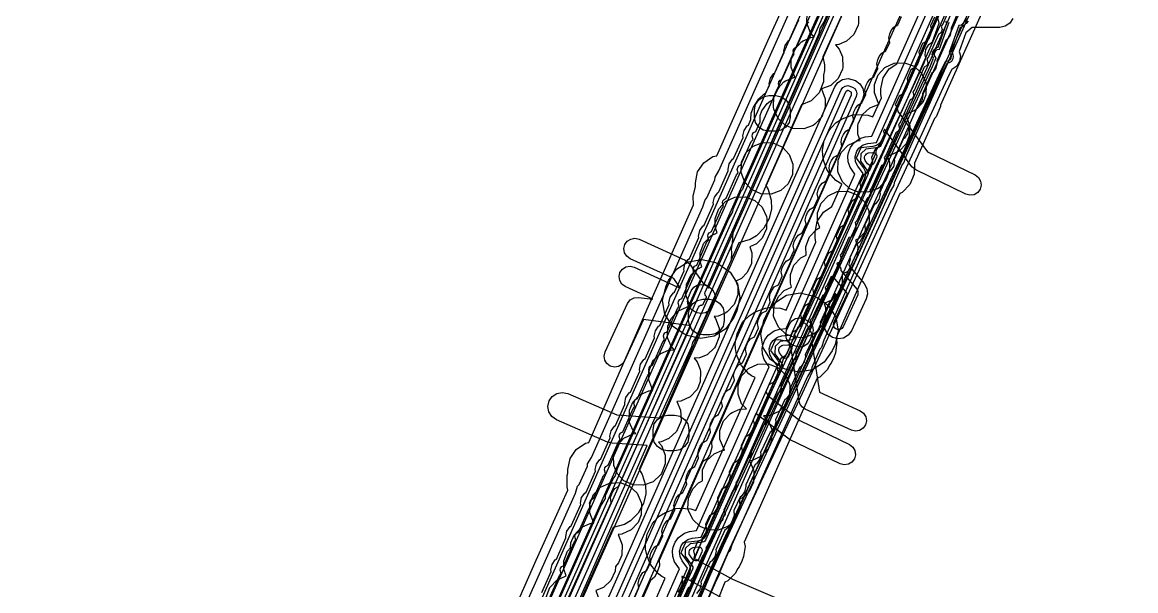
# Model space of a CAD drawing. Header units: metres. Extents: x 3158 to 3711, y 9867 to 11440.
# Drawn here: x 3380.9 to 3537.4, y 11037.3 to 11117.2 of the extents above; entities that cross this region are included whole.
import ezdxf

# ---------------------------------------------------------------- set-up
doc = ezdxf.new("R2010")
doc.units = ezdxf.units.M
doc.layers.add('AI_GREENING_EXCLUSIONS', color=1, linetype='Continuous')
doc.layers.add('AI_GREENING_LAWN', color=82, linetype='Continuous')

msp = doc.modelspace()

# ---------------------------------------------------------------- linework, layer by layer
at = {"layer": 'AI_GREENING_EXCLUSIONS'}
for points in [[(3503.51, 11137.44), (3438.19, 10990.62), (3426.71, 10964.51), (3405.97, 10918.16), (3385.34, 10871.29), (3385.12, 10870.98), (3384.93, 10870.85), (3384.06, 10869.1), (3383.24, 10867.87), (3382.63, 10867.11), (3382.33, 10866.87), (3381.95, 10866.76), (3381.56, 10866.8), (3381.22, 10866.99), (3380.98, 10867.29), (3380.87, 10867.67), (3380.91, 10868.06), (3382.1, 10869.73), (3382.94, 10871.29), (3463.24, 11052.02), (3463.24, 11052.02), (3512.84, 11163.37)], [(3382.78, 10873.39), (3462.33, 11052.43), (3511.92, 11163.78)], [(3464.41, 11020.55), (3473.23, 11040.37), (3472.55, 11041.38), (3472.3, 11042.12), (3472.25, 11042.9), (3472.33, 11043.41), (3472.62, 11044.15), (3473.09, 11044.78), (3473.92, 11045.39), (3474.66, 11045.64), (3475.61, 11045.76), (3485.85, 11068.77), (3485.16, 11069.81), (3484.91, 11070.55), (3484.86, 11071.32), (3484.94, 11071.83), (3485.23, 11072.57), (3485.7, 11073.2), (3486.53, 11073.8), (3487.28, 11074.05), (3488.25, 11074.17), (3497.88, 11095.82), (3497.21, 11096.82), (3496.96, 11097.56), (3496.91, 11098.34), (3496.99, 11098.85), (3497.28, 11099.59), (3497.75, 11100.22), (3498.58, 11100.83), (3499.33, 11101.07), (3500.27, 11101.19), (3524.85, 11156.44)], [(3454.71, 11029.82), (3463.63, 11049.65), (3463.55, 11050.42), (3463.81, 11051.17), (3464.15, 11051.65), (3464.67, 11051.96), (3474.82, 11074.53), (3468.2, 11075.4), (3465.5, 11069.59), (3465.16, 11069.12), (3464.66, 11068.81), (3464.08, 11068.72), (3463.51, 11068.86), (3463.04, 11069.21), (3462.74, 11069.71), (3462.65, 11070.28), (3462.78, 11070.85), (3465.94, 11077.66), (3466.32, 11078.16), (3466.87, 11078.47), (3467.5, 11078.52), (3469.51, 11078.25), (3465.61, 11080.03), (3465.14, 11080.38), (3464.83, 11080.87), (3464.74, 11081.45), (3464.87, 11082.02), (3465.21, 11082.5), (3465.71, 11082.8), (3466.29, 11082.9), (3466.86, 11082.76), (3472.93, 11079.99), (3473.35, 11079.85), (3472.42, 11081.17), (3466.3, 11083.95), (3465.83, 11084.3), (3465.52, 11084.79), (3465.42, 11085.37), (3465.56, 11085.94), (3465.9, 11086.42), (3466.4, 11086.72), (3466.98, 11086.82), (3467.55, 11086.68), (3474.03, 11083.73), (3474.64, 11083.23), (3476.54, 11080.55), (3477.09, 11080.18), (3477.31, 11079.81), (3511.17, 11155.93)], [(3465.09, 11019.62), (3474.38, 11040.49), (3473.62, 11041.52), (3473.33, 11042.11), (3473.25, 11042.87), (3473.47, 11043.63), (3473.77, 11044.05), (3474.4, 11044.51), (3475.03, 11044.69), (3476.29, 11044.82), (3486.99, 11068.9), (3486.23, 11069.94), (3485.94, 11070.53), (3485.86, 11071.29), (3486.09, 11072.04), (3486.39, 11072.47), (3487.01, 11072.93), (3487.64, 11073.1), (3488.93, 11073.24), (3499.03, 11095.94), (3498.28, 11096.96), (3497.99, 11097.54), (3497.91, 11098.31), (3498.14, 11099.06), (3498.44, 11099.49), (3499.06, 11099.95), (3499.69, 11100.12), (3500.94, 11100.26), (3525.77, 11156.03)], [(3518.17, 11149.06), (3501.83, 11112.75), (3477.75, 11058.19), (3477.8, 11057.42), (3477.52, 11056.43), (3477.07, 11055.79), (3476.54, 11055.45), (3470.4, 11041.54), (3470.44, 11040.84), (3470.11, 11039.91), (3469.74, 11039.22), (3469.18, 11038.77), (3454.27, 11005.01)], [(3458.65, 11034.9), (3468.68, 11057.7), (3463.79, 11058.04), (3463.13, 11058.2), (3455.94, 11061.34), (3455.29, 11061.78), (3454.87, 11062.44), (3454.73, 11063.21), (3454.9, 11063.97), (3455.35, 11064.61), (3456, 11065.03), (3456.77, 11065.17), (3457.53, 11065), (3464.41, 11062.01), (3470.42, 11061.62), (3474.99, 11071.62), (3475.12, 11072.19), (3475.58, 11072.91), (3480.54, 11083.79), (3480.6, 11084.79), (3480.53, 11085.29), (3480.68, 11086.08), (3480.77, 11087.71), (3480.93, 11088.4), (3492.85, 11115.59), (3493, 11116.3), (3493.52, 11117.12), (3505.28, 11143.95)], [(3521.68, 11141.42), (3508.02, 11110.76), (3499.29, 11091.37), (3466.27, 11016.7), (3450.34, 10981.1), (3445.11, 10968.4), (3444.89, 10968.08), (3444.56, 10967.86), (3444.27, 10967.29), (3435.5, 10947.95)], [(3522.59, 11141.01), (3508.94, 11110.35), (3500.21, 11090.96), (3467.19, 11016.3), (3451.26, 10980.71), (3446.04, 10968.02), (3445.74, 10967.53), (3445.36, 10967.21), (3445.18, 10966.88), (3436.42, 10947.55)], [(3504.42, 11137.03), (3439.11, 10990.22), (3427.62, 10964.11), (3406.88, 10917.76)], [(3516.53, 11134.03), (3501.64, 11100.58), (3501.34, 11100.15), (3500.92, 11099.84), (3500.42, 11099.7), (3498.71, 11099.52), (3498.08, 11098.09), (3499.09, 11096.7), (3499.32, 11096.23), (3499.37, 11095.72), (3499.25, 11095.21), (3490.29, 11075.07), (3490.83, 11074.89), (3491.28, 11074.51), (3491.85, 11073.35), (3491.98, 11072.78), (3491.84, 11072.13), (3492.9, 11065.21), (3498.65, 11062.59), (3499.12, 11062.25), (3499.43, 11061.76), (3499.53, 11061.18), (3499.39, 11060.61), (3499.05, 11060.13), (3498.55, 11059.82), (3497.98, 11059.73), (3497.41, 11059.86), (3490.92, 11062.82), (3490.51, 11063.1), (3490.21, 11063.49), (3490.06, 11063.96), (3488.87, 11071.67), (3488.54, 11072.32), (3487.16, 11072.55), (3486.7, 11072.5), (3486.05, 11071.04), (3487.06, 11069.66), (3487.29, 11069.19), (3487.34, 11068.67), (3487.22, 11068.16), (3476.98, 11045.15), (3476.69, 11044.71), (3476.27, 11044.41), (3475.77, 11044.26), (3474.06, 11044.08), (3473.42, 11042.64), (3474.44, 11041.25), (3474.67, 11040.78), (3474.72, 11040.27), (3474.6, 11039.76), (3467.2, 11023.13)], [(3465.91, 11019.94), (3474.69, 11040.3), (3474.99, 11041.29), (3475.24, 11041.56), (3476.39, 11044.25), (3476.43, 11044.61), (3477.02, 11045.58), (3487.61, 11069.09), (3487.92, 11070.06), (3488.17, 11070.32), (3488.74, 11071.59), (3489.31, 11072.88), (3489.34, 11073.22), (3489.86, 11074.1), (3499.18, 11095.01), (3499.49, 11095.99), (3499.73, 11096.26), (3500.87, 11098.81), (3500.9, 11099.17), (3501.44, 11100.07), (3515.37, 11131.16)], [(3465.91, 11019.94), (3474.69, 11040.3), (3474.99, 11041.29), (3475.24, 11041.56), (3476.39, 11044.25), (3476.43, 11044.61), (3477.02, 11045.58), (3487.61, 11069.09), (3487.92, 11070.06), (3488.17, 11070.32), (3488.74, 11071.59), (3489.31, 11072.88), (3489.34, 11073.22), (3489.86, 11074.1), (3499.18, 11095.01), (3499.49, 11095.99), (3499.73, 11096.26), (3500.87, 11098.81), (3500.9, 11099.17), (3501.44, 11100.07), (3515.37, 11131.16)], [(3519.21, 11129.96), (3505.08, 11098.41), (3504.77, 11097.45), (3504.53, 11097.18), (3503.39, 11094.63), (3503.35, 11094.27), (3502.83, 11093.38), (3493.52, 11072.5), (3493.21, 11071.5), (3492.96, 11071.24), (3491.82, 11068.68), (3491.78, 11068.32), (3491.25, 11067.43), (3480.58, 11043.75), (3480.29, 11042.87), (3480.1, 11042.67), (3479.48, 11041.29), (3478.91, 11039.98), (3478.88, 11039.62), (3478.37, 11038.73), (3469.59, 11018.36)], [(3519.21, 11129.96), (3505.08, 11098.41), (3504.77, 11097.45), (3504.53, 11097.18), (3503.39, 11094.63), (3503.35, 11094.27), (3502.83, 11093.38), (3493.52, 11072.5), (3493.21, 11071.5), (3492.96, 11071.24), (3491.82, 11068.68), (3491.78, 11068.32), (3491.25, 11067.43), (3480.58, 11043.75), (3480.29, 11042.87), (3480.1, 11042.67), (3479.48, 11041.29), (3478.91, 11039.98), (3478.88, 11039.62), (3478.37, 11038.73), (3469.59, 11018.36)], [(3464.3, 11023.34), (3471.23, 11039.09), (3470.75, 11039.33), (3470.35, 11039.63), (3469.33, 11040.76), (3469.08, 11041.19), (3468.65, 11042.35), (3468.48, 11043.17), (3468.45, 11043.89), (3468.7, 11045.25), (3469.38, 11046.66), (3469.68, 11047.05), (3470.4, 11047.77), (3471.25, 11048.32), (3472.72, 11048.85), (3473.23, 11048.92), (3474.81, 11048.83), (3475.55, 11048.58), (3483.88, 11067.25), (3483.36, 11067.5), (3482.97, 11067.79), (3481.95, 11068.93), (3481.7, 11069.36), (3481.26, 11070.51), (3481.1, 11071.34), (3481.07, 11072.06), (3481.32, 11073.42), (3482, 11074.83), (3482.3, 11075.22), (3483.02, 11075.94), (3483.86, 11076.49), (3485.34, 11077.02), (3485.85, 11077.09), (3487.43, 11077), (3488.21, 11076.73), (3492.42, 11086.26), (3492.3, 11086.87), (3492.3, 11087.67), (3492.61, 11089.2), (3493.47, 11090.5), (3494.65, 11091.29), (3496.04, 11094.43), (3495.23, 11094.93), (3494.21, 11096.07), (3493.96, 11096.49), (3493.52, 11097.65), (3493.36, 11098.47), (3493.33, 11099.19), (3493.58, 11100.55), (3494.26, 11101.96), (3494.56, 11102.35), (3495.28, 11103.07), (3496.12, 11103.62), (3497.6, 11104.15), (3498.11, 11104.22), (3499.69, 11104.13), (3500.43, 11103.88), (3501.63, 11106.56), (3501.53, 11107.01), (3501.53, 11107.82), (3501.84, 11109.35), (3502.71, 11110.65), (3503.76, 11111.35), (3511.69, 11129.13)], [(3445.33, 11023.95), (3453.09, 11041.61), (3457.54, 11051.46), (3457.43, 11051.91), (3457.43, 11053.5), (3457.56, 11053.83), (3457.56, 11054.35), (3457.86, 11055.88), (3458.73, 11057.17), (3460.03, 11058.04), (3460.51, 11058.14), (3468.87, 11077.29), (3475.22, 11091.53), (3475.17, 11092.75), (3475.47, 11094.09), (3475.47, 11094.61), (3475.78, 11096.14), (3476.65, 11097.43), (3477.94, 11098.3), (3478.47, 11098.41), (3485.63, 11114.55), (3490.82, 11126)], [(3445.6, 11021.85), (3458.6, 11051), (3458.91, 11051.98), (3459.16, 11052.24), (3460.29, 11054.79), (3460.33, 11055.15), (3460.85, 11056.04), (3476.52, 11091.25), (3476.83, 11092.24), (3477.08, 11092.5), (3478.21, 11095.05), (3478.25, 11095.41), (3478.77, 11096.3), (3491.81, 11125.56)], [(3445.6, 11021.85), (3458.6, 11051), (3458.91, 11051.98), (3459.16, 11052.24), (3460.29, 11054.79), (3460.33, 11055.15), (3460.85, 11056.04), (3476.52, 11091.25), (3476.83, 11092.24), (3477.08, 11092.5), (3478.21, 11095.05), (3478.25, 11095.41), (3478.77, 11096.3), (3491.81, 11125.56)], [(3519.04, 11125.97), (3509.93, 11105.53), (3509.91, 11105.34), (3509.31, 11103.9), (3509.09, 11103.67), (3506.25, 11097.37), (3506.23, 11095.85), (3505.63, 11094.4), (3504.51, 11093.26), (3504.2, 11093.12), (3495.24, 11072.84), (3495.37, 11072.16), (3495.15, 11070.72), (3494.94, 11070.07), (3494.55, 11069.28), (3494.3, 11069.01), (3494.03, 11068.4), (3492.95, 11067.32), (3492.59, 11067.15), (3482.33, 11044.13), (3482.45, 11043.54), (3482.22, 11042.1), (3482.01, 11041.45), (3481.62, 11040.66), (3481.37, 11040.39), (3481.1, 11039.78), (3480.02, 11038.7), (3479.62, 11038.52), (3478.52, 11035.8)], [(3495.46, 11123.93), (3482.42, 11094.67), (3482.11, 11093.69), (3481.87, 11093.43), (3480.73, 11090.88), (3480.7, 11090.52), (3480.18, 11089.63), (3464.5, 11054.42), (3464.2, 11053.43), (3463.95, 11053.17), (3462.81, 11050.62), (3462.78, 11050.26), (3462.25, 11049.37), (3449.24, 11020.19)], [(3495.46, 11123.93), (3482.42, 11094.67), (3482.11, 11093.69), (3481.87, 11093.43), (3480.73, 11090.88), (3480.7, 11090.52), (3480.18, 11089.63), (3464.5, 11054.42), (3464.2, 11053.43), (3463.95, 11053.17), (3462.81, 11050.62), (3462.78, 11050.26), (3462.25, 11049.37), (3449.24, 11020.19)], [(3497.81, 11122.04), (3493.39, 11112.29), (3493.61, 11111.19), (3493.61, 11110.38), (3493.47, 11109.72), (3493.47, 11108.8), (3492.85, 11107.27), (3491.73, 11106.13), (3490.39, 11105.55), (3485.37, 11094.22), (3485.68, 11093.68), (3486.13, 11092.18), (3486.17, 11090.95), (3485.86, 11089.61), (3485.11, 11088.23), (3484.04, 11087.17), (3483.17, 11086.66), (3481.6, 11086.2), (3476.2, 11074.07), (3467.58, 11054.33), (3468, 11053.65), (3468.45, 11052.15), (3468.49, 11050.92), (3468.18, 11049.58), (3467.43, 11048.21), (3466.36, 11047.14), (3465.49, 11046.63), (3463.93, 11046.18), (3460.4, 11038.37), (3452.72, 11020.87)], [(3511.62, 11120.08), (3510.24, 11116.9), (3510, 11116.62), (3510.14, 11116.13), (3510.08, 11115.86), (3509.93, 11115.64), (3509.62, 11115.47), (3508.25, 11112.29), (3508.01, 11112.01), (3508.14, 11111.52), (3508.09, 11111.25), (3507.93, 11111.03), (3507.63, 11110.87), (3506.25, 11107.68), (3506.01, 11107.4), (3506.15, 11106.91), (3506.09, 11106.64), (3505.94, 11106.42), (3505.64, 11106.26), (3504.26, 11103.07), (3504.02, 11102.8), (3504.16, 11102.3), (3504.1, 11102.04), (3503.94, 11101.81), (3503.64, 11101.65), (3502.26, 11098.47), (3502.02, 11098.19), (3502.16, 11097.7), (3502.1, 11097.43), (3501.95, 11097.21), (3501.65, 11097.04), (3500.24, 11093.85), (3500, 11093.58), (3500.13, 11093.09), (3500.06, 11092.82), (3499.9, 11092.6), (3499.6, 11092.44), (3498.15, 11089.29), (3497.91, 11089.02), (3498.03, 11088.52), (3498.02, 11088.1), (3497.93, 11087.84), (3497.75, 11087.65), (3497.72, 11087.39), (3497.59, 11087.15), (3497.37, 11086.99), (3497.06, 11086.92), (3496.06, 11084.73), (3495.81, 11084.45), (3495.94, 11083.96), (3495.87, 11083.69), (3495.71, 11083.47), (3495.41, 11083.32), (3495.35, 11083.19), (3495.83, 11082.8), (3495.93, 11082.55), (3495.93, 11082.3), (3498.2, 11079.61), (3498.32, 11079.38), (3498.29, 11078.86), (3496.22, 11074.39), (3496.06, 11074.17), (3495.82, 11074.03), (3495.55, 11073.99), (3495.29, 11074.05), (3495.07, 11074.21), (3494.93, 11074.45), (3494.88, 11074.72), (3494.95, 11074.98), (3496.84, 11079.05), (3494.85, 11081.4), (3494.56, 11081.47), (3493.96, 11080.16), (3493.72, 11079.89), (3493.84, 11079.4), (3493.78, 11079.13), (3493.62, 11078.91), (3493.32, 11078.75), (3491.87, 11075.6), (3491.62, 11075.33), (3491.75, 11074.83), (3491.69, 11074.57), (3491.53, 11074.35), (3491.22, 11074.19), (3489.78, 11071.04), (3489.53, 11070.76), (3489.66, 11070.27), (3489.59, 11070), (3489.43, 11069.78), (3489.13, 11069.63), (3487.68, 11066.47), (3487.44, 11066.2), (3487.56, 11065.71), (3487.5, 11065.44), (3487.34, 11065.22), (3487.04, 11065.07), (3485.59, 11061.91), (3485.34, 11061.64), (3485.47, 11061.14), (3485.41, 11060.88), (3485.25, 11060.66), (3484.94, 11060.5), (3483.49, 11057.35), (3483.25, 11057.07), (3483.38, 11056.58), (3483.31, 11056.31), (3483.15, 11056.09), (3482.85, 11055.94), (3481.4, 11052.79), (3481.15, 11052.51), (3481.28, 11052.02), (3481.21, 11051.75), (3481.05, 11051.53), (3480.75, 11051.38), (3479.48, 11048.63), (3479.63, 11048.35), (3479.64, 11048.08), (3479.55, 11047.82), (3479.38, 11047.63), (3479.34, 11047.37), (3479.21, 11047.14), (3478.65, 11046.82), (3477.19, 11043.67), (3476.95, 11043.39), (3477.07, 11042.9), (3477.01, 11042.63), (3476.85, 11042.41), (3476.54, 11042.26), (3475.09, 11039.11), (3474.84, 11038.83), (3474.97, 11038.34), (3474.91, 11038.07), (3474.74, 11037.85), (3474.44, 11037.7), (3472.99, 11034.55)], [(3512.65, 11119.2), (3511.4, 11116.33), (3511.44, 11116.11), (3511.27, 11115.34), (3510.83, 11114.7), (3510.66, 11114.59), (3509.4, 11111.72), (3509.44, 11111.5), (3509.28, 11110.74), (3508.84, 11110.09), (3508.67, 11109.98), (3507.41, 11107.11), (3507.45, 11106.89), (3507.29, 11106.13), (3506.84, 11105.49), (3506.67, 11105.38), (3505.41, 11102.51), (3505.46, 11102.28), (3505.29, 11101.52), (3504.85, 11100.88), (3504.68, 11100.77), (3503.42, 11097.9), (3503.46, 11097.68), (3503.3, 11096.91), (3502.85, 11096.27), (3502.68, 11096.16), (3501.39, 11093.26), (3501.42, 11093.04), (3501.24, 11092.28), (3500.79, 11091.65), (3500.61, 11091.54), (3499.3, 11088.7), (3499.31, 11087.91), (3499.05, 11087.18), (3498.58, 11086.31), (3498.01, 11085.86), (3497.2, 11084.13), (3497.24, 11083.91), (3497.06, 11083.15), (3497.19, 11082.81), (3499.19, 11080.45), (3499.56, 11079.79), (3499.66, 11079.04), (3499.47, 11078.31), (3497.4, 11073.84), (3496.94, 11073.21), (3496.27, 11072.81), (3495.5, 11072.69), (3494.74, 11072.87), (3494.11, 11073.33), (3493.7, 11074), (3493.59, 11074.77), (3493.77, 11075.53), (3495.31, 11078.84), (3495.09, 11079.11), (3494.96, 11078.59), (3494.51, 11077.96), (3494.33, 11077.85), (3493.01, 11075.01), (3493.05, 11074.78), (3492.87, 11074.03), (3492.41, 11073.39), (3492.24, 11073.29), (3490.92, 11070.44), (3490.96, 11070.22), (3490.78, 11069.46), (3490.32, 11068.83), (3490.14, 11068.72), (3488.83, 11065.88), (3488.86, 11065.66), (3488.68, 11064.9), (3488.22, 11064.27), (3488.05, 11064.16), (3486.73, 11061.32), (3486.77, 11061.09), (3486.59, 11060.34), (3486.13, 11059.7), (3485.96, 11059.6), (3484.64, 11056.75), (3484.67, 11056.53), (3484.49, 11055.77), (3484.04, 11055.14), (3483.86, 11055.03), (3482.54, 11052.19), (3482.57, 11051.97), (3482.39, 11051.21), (3481.93, 11050.58), (3481.76, 11050.47), (3480.89, 11048.59), (3480.93, 11047.89), (3480.58, 11046.97), (3480.2, 11046.29), (3479.63, 11045.84), (3478.34, 11043.07), (3478.37, 11042.85), (3478.19, 11042.09), (3477.73, 11041.46), (3477.56, 11041.35), (3476.23, 11038.51), (3476.27, 11038.29), (3476.09, 11037.53), (3475.63, 11036.9)], [(3453.88, 11037.07), (3455.2, 11040.03), (3455.16, 11040.25), (3455.33, 11041.02), (3455.78, 11041.65), (3455.95, 11041.76), (3457.27, 11044.72), (3457.24, 11044.94), (3457.41, 11045.7), (3457.85, 11046.34), (3458.03, 11046.45), (3459.35, 11049.41), (3459.31, 11049.63), (3459.48, 11050.39), (3459.93, 11051.03), (3460.1, 11051.14), (3461.42, 11054.1), (3461.39, 11054.32), (3461.56, 11055.08), (3462.01, 11055.72), (3462.18, 11055.83), (3463.5, 11058.79), (3463.46, 11059.01), (3463.63, 11059.77), (3464.08, 11060.41), (3464.25, 11060.52), (3465.57, 11063.48), (3465.54, 11063.7), (3465.71, 11064.46), (3466.16, 11065.1), (3466.33, 11065.21), (3467.65, 11068.17), (3467.61, 11068.39), (3467.78, 11069.15), (3468.23, 11069.79), (3468.4, 11069.9), (3469.73, 11072.85), (3469.69, 11073.08), (3469.86, 11073.84), (3470.31, 11074.48), (3470.48, 11074.58), (3471.8, 11077.54), (3471.76, 11077.77), (3471.93, 11078.53), (3472.38, 11079.17), (3472.55, 11079.27), (3473.88, 11082.23), (3473.84, 11082.45), (3474.01, 11083.22), (3474.46, 11083.85), (3474.63, 11083.96), (3475.95, 11086.92), (3475.91, 11087.14), (3476.08, 11087.9), (3476.53, 11088.54), (3476.7, 11088.65), (3478.03, 11091.61), (3477.99, 11091.83), (3478.16, 11092.59), (3478.61, 11093.23), (3478.78, 11093.34), (3480.1, 11096.3), (3480.06, 11096.52), (3480.23, 11097.28), (3480.68, 11097.92), (3480.85, 11098.03), (3482.18, 11100.99), (3482.14, 11101.21), (3482.31, 11101.97), (3482.76, 11102.61), (3482.93, 11102.72), (3483.28, 11103.51), (3483.33, 11104.41), (3483.64, 11105.25), (3484.38, 11106.39), (3485.03, 11107.02), (3485.38, 11107.24), (3485.89, 11108.34), (3485.85, 11108.57), (3486.03, 11109.33), (3486.48, 11109.96), (3486.65, 11110.07), (3487.95, 11112.93), (3487.92, 11113.15), (3488.09, 11113.91), (3488.54, 11114.55), (3488.72, 11114.66), (3490.02, 11117.52)], [(3454.9, 11036.18), (3456.35, 11039.45), (3456.59, 11039.73), (3456.46, 11040.22), (3456.52, 11040.49), (3456.68, 11040.71), (3456.98, 11040.87), (3458.43, 11044.14), (3458.67, 11044.42), (3458.53, 11044.91), (3458.59, 11045.18), (3458.75, 11045.4), (3459.05, 11045.56), (3460.5, 11048.83), (3460.74, 11049.11), (3460.61, 11049.6), (3460.67, 11049.87), (3460.83, 11050.09), (3461.13, 11050.25), (3462.58, 11053.52), (3462.82, 11053.8), (3462.69, 11054.29), (3462.74, 11054.56), (3462.9, 11054.78), (3463.2, 11054.94), (3464.65, 11058.21), (3464.89, 11058.49), (3464.76, 11058.98), (3464.82, 11059.24), (3464.98, 11059.47), (3465.28, 11059.63), (3466.73, 11062.9), (3466.97, 11063.18), (3466.84, 11063.67), (3466.9, 11063.93), (3467.05, 11064.16), (3467.35, 11064.32), (3468.8, 11067.59), (3469.04, 11067.86), (3468.91, 11068.36), (3468.97, 11068.62), (3469.13, 11068.85), (3469.43, 11069), (3470.88, 11072.28), (3471.12, 11072.55), (3470.99, 11073.05), (3471.05, 11073.31), (3471.2, 11073.54), (3471.5, 11073.69), (3472.95, 11076.97), (3473.19, 11077.24), (3473.06, 11077.73), (3473.12, 11078), (3473.28, 11078.22), (3473.58, 11078.38), (3475.03, 11081.65), (3475.27, 11081.93), (3475.14, 11082.42), (3475.2, 11082.69), (3475.35, 11082.91), (3475.66, 11083.07), (3477.1, 11086.34), (3477.34, 11086.62), (3477.21, 11087.11), (3477.27, 11087.38), (3477.43, 11087.6), (3477.73, 11087.76), (3479.18, 11091.03), (3479.42, 11091.31), (3479.29, 11091.8), (3479.35, 11092.07), (3479.5, 11092.29), (3479.81, 11092.45), (3481.25, 11095.72), (3481.5, 11096), (3481.36, 11096.49), (3481.42, 11096.76), (3481.58, 11096.98), (3481.88, 11097.14), (3483.33, 11100.41), (3483.57, 11100.69), (3483.44, 11101.18), (3483.5, 11101.45), (3483.65, 11101.67), (3483.96, 11101.83), (3484.56, 11103.19), (3484.58, 11104.05), (3484.83, 11104.73), (3485.57, 11105.77), (3485.96, 11106.09), (3486.37, 11106.28), (3487.04, 11107.76), (3487.28, 11108.03), (3487.15, 11108.53), (3487.21, 11108.79), (3487.37, 11109.02), (3487.67, 11109.17), (3489.1, 11112.35), (3489.35, 11112.62), (3489.22, 11113.11), (3489.28, 11113.38), (3489.43, 11113.6), (3489.74, 11113.76), (3491.17, 11116.93), (3491.41, 11117.21)], [(3464.84, 11017.47), (3475.83, 11043), (3507.61, 11111.49), (3507.88, 11112.17), (3507.77, 11112.58), (3507.88, 11113.36), (3508.28, 11114.03), (3508.79, 11114.4), (3509.72, 11117.03), (3509.57, 11117.64)], [(3465.75, 11017.04), (3476.73, 11042.57), (3508.52, 11111.07), (3508.96, 11112.13), (3508.77, 11112.63), (3508.83, 11113.02), (3509.03, 11113.36), (3509.34, 11113.59), (3509.58, 11113.65), (3510.81, 11117.11), (3510.66, 11117.31)], [(3466.02, 11016.91), (3477, 11042.45), (3508.79, 11110.94), (3509.3, 11112.16), (3509.14, 11112.39), (3509.07, 11112.65), (3509.11, 11112.92), (3509.25, 11113.15), (3509.47, 11113.32), (3509.8, 11113.37), (3511.16, 11117.18)], [(3466.99, 11036.52), (3467.54, 11037.71), (3467.41, 11038.35), (3467.55, 11038.92), (3467.76, 11039.37), (3468.1, 11039.85), (3468.67, 11040.17), (3469.22, 11041.36), (3469.09, 11042), (3469.22, 11042.57), (3469.43, 11043.02), (3469.78, 11043.5), (3470.35, 11043.81), (3470.9, 11045.01), (3470.77, 11045.65), (3470.9, 11046.22), (3471.11, 11046.67), (3471.46, 11047.14), (3472.03, 11047.46), (3472.57, 11048.66), (3472.44, 11049.3), (3472.58, 11049.87), (3472.79, 11050.32), (3473.13, 11050.79), (3473.7, 11051.11), (3474.25, 11052.3), (3474.12, 11052.95), (3474.26, 11053.51), (3474.47, 11053.97), (3474.81, 11054.44), (3475.38, 11054.76), (3475.93, 11055.95), (3475.8, 11056.59), (3475.94, 11057.16), (3476.15, 11057.62), (3476.49, 11058.09), (3477.06, 11058.41), (3477.61, 11059.6), (3477.48, 11060.24), (3477.61, 11060.81), (3477.82, 11061.27), (3478.17, 11061.74), (3478.74, 11062.06), (3479.29, 11063.25), (3479.16, 11063.89), (3479.29, 11064.46), (3479.5, 11064.91), (3479.84, 11065.39), (3480.42, 11065.71), (3480.96, 11066.9), (3480.83, 11067.54), (3480.97, 11068.11), (3481.18, 11068.56), (3481.52, 11069.04), (3482.09, 11069.35), (3482.64, 11070.55), (3482.51, 11071.19), (3482.65, 11071.76), (3482.86, 11072.21), (3483.2, 11072.69), (3483.77, 11073), (3484.32, 11074.2), (3484.19, 11074.84), (3484.33, 11075.41), (3484.53, 11075.86), (3484.88, 11076.33), (3485.45, 11076.65), (3486, 11077.85), (3485.87, 11078.49), (3486, 11079.05), (3486.21, 11079.51), (3486.56, 11079.98), (3487.13, 11080.3), (3487.68, 11081.49), (3487.55, 11082.13), (3487.68, 11082.7), (3487.89, 11083.16), (3488.23, 11083.63), (3488.81, 11083.95), (3489.35, 11085.14), (3489.22, 11085.78), (3489.36, 11086.35), (3489.57, 11086.81), (3489.91, 11087.28), (3490.48, 11087.6), (3491.03, 11088.79), (3490.9, 11089.43), (3491.04, 11090), (3491.25, 11090.46), (3491.59, 11090.93), (3492.16, 11091.25), (3492.71, 11092.44), (3492.58, 11093.08), (3492.72, 11093.65), (3492.92, 11094.1), (3493.27, 11094.58), (3493.84, 11094.9), (3494.39, 11096.09), (3494.26, 11096.73), (3494.39, 11097.3), (3494.6, 11097.75), (3494.95, 11098.23), (3495.52, 11098.54), (3496.07, 11099.74), (3495.94, 11100.38), (3496.07, 11100.95), (3496.28, 11101.4), (3496.62, 11101.88), (3497.19, 11102.19), (3497.74, 11103.39), (3497.61, 11104.03), (3497.75, 11104.6), (3497.96, 11105.05), (3498.3, 11105.52), (3498.87, 11105.84), (3499.42, 11107.03), (3499.29, 11107.68), (3499.43, 11108.24), (3499.64, 11108.7), (3499.98, 11109.17), (3500.55, 11109.49), (3501.1, 11110.68), (3500.97, 11111.32), (3501.11, 11111.89), (3501.31, 11112.35), (3501.66, 11112.82), (3502.23, 11113.14), (3502.78, 11114.33), (3502.65, 11114.97), (3502.78, 11115.54), (3502.99, 11116), (3503.34, 11116.47), (3503.91, 11116.79), (3504.46, 11117.98)], [(3513.75, 11117.75), (3513.03, 11116.93), (3512.81, 11116.77), (3512.48, 11116.71), (3511.12, 11112.91), (3511.34, 11112.65), (3511.41, 11112.39), (3511.37, 11112.12), (3511.23, 11111.88), (3511.01, 11111.72), (3510.62, 11111.67), (3509.97, 11110.39), (3489.28, 11065.59), (3479.09, 11043.73), (3477.32, 11039.77), (3467.3, 11016.34)], [(3513.8, 11117.3), (3513.55, 11117.01), (3513.36, 11116.92), (3513.25, 11116.73), (3512.94, 11116.5), (3512.7, 11116.44), (3511.47, 11112.98), (3511.61, 11112.78), (3511.71, 11112.4), (3511.65, 11112.02), (3511.45, 11111.68), (3511.14, 11111.45), (3510.81, 11111.36), (3510.24, 11110.27), (3489.55, 11065.46), (3479.36, 11043.61), (3477.6, 11039.65), (3467.57, 11016.22)], [(3520.1, 11117.69), (3519.66, 11117.04), (3519.02, 11116.61), (3518.25, 11116.45), (3514.36, 11116.45), (3513.49, 11115.69), (3512.56, 11113.06), (3512.71, 11112.45), (3512.6, 11111.68), (3512.2, 11111.01), (3511.52, 11110.53), (3511.15, 11109.85), (3490.46, 11065.04), (3480.27, 11043.18), (3478.52, 11039.25), (3468.49, 11015.82)], [(3509.06, 11117.88), (3508.51, 11116.65), (3508.65, 11116.01), (3508.52, 11115.44), (3508.32, 11114.99), (3507.98, 11114.51), (3507.41, 11114.18), (3506.87, 11112.96), (3507, 11112.32), (3506.87, 11111.75), (3506.67, 11111.29), (3506.33, 11110.82), (3505.76, 11110.49), (3505.22, 11109.27), (3505.35, 11108.63), (3505.22, 11108.06), (3505.02, 11107.6), (3504.68, 11107.12), (3504.12, 11106.8), (3503.57, 11105.57), (3503.76, 11105.27), (3503.94, 11104.63), (3508.1, 11098.96), (3514.8, 11095.72), (3515.27, 11095.37), (3515.56, 11094.86), (3515.65, 11094.28), (3515.5, 11093.71), (3515.15, 11093.25), (3514.64, 11092.95), (3514.06, 11092.87), (3513.5, 11093.02), (3506.46, 11096.42), (3505.9, 11096.88), (3502.03, 11102.15), (3501.91, 11101.88), (3502.04, 11101.24), (3501.91, 11100.67), (3501.7, 11100.21), (3501.36, 11099.74), (3500.79, 11099.42), (3500.24, 11098.19), (3500.38, 11097.56), (3500.24, 11096.99), (3500.04, 11096.53), (3499.7, 11096.05), (3499.13, 11095.73), (3498.58, 11094.51), (3498.71, 11093.87), (3498.58, 11093.3), (3498.37, 11092.84), (3498.03, 11092.37), (3497.46, 11092.05), (3496.91, 11090.82), (3497.05, 11090.18), (3496.91, 11089.61), (3496.71, 11089.16), (3496.37, 11088.68), (3495.8, 11088.36), (3495.25, 11087.14), (3495.38, 11086.5), (3495.25, 11085.93), (3495.04, 11085.47), (3494.7, 11085), (3494.14, 11084.67), (3493.58, 11083.45), (3493.72, 11082.81), (3493.59, 11082.24), (3493.38, 11081.79), (3493.04, 11081.31), (3492.47, 11080.99), (3491.92, 11079.77), (3492.05, 11079.13), (3491.92, 11078.56), (3491.72, 11078.1), (3491.38, 11077.63), (3490.81, 11077.3), (3490.25, 11076.08), (3490.39, 11075.44), (3490.26, 11074.87), (3490.05, 11074.42), (3489.71, 11073.94), (3489.14, 11073.62), (3488.59, 11072.4), (3488.72, 11071.76), (3488.59, 11071.19), (3488.39, 11070.73), (3488.05, 11070.25), (3487.48, 11069.93), (3486.93, 11068.71), (3487.06, 11068.07), (3486.93, 11067.5), (3486.72, 11067.05), (3486.38, 11066.57), (3485.81, 11066.25), (3485.36, 11065.25), (3485.68, 11064.71), (3490.16, 11061.21), (3497.13, 11057.85), (3497.6, 11057.5), (3497.9, 11057), (3497.98, 11056.42), (3497.84, 11055.85), (3497.48, 11055.38), (3496.98, 11055.08), (3496.4, 11055), (3495.83, 11055.15), (3488.71, 11058.58), (3483.99, 11062.23), (3483.59, 11061.34), (3483.72, 11060.7), (3483.59, 11060.13), (3483.38, 11059.67), (3483.04, 11059.2), (3482.47, 11058.88), (3481.91, 11057.66), (3482.04, 11057.02), (3481.91, 11056.45), (3481.7, 11055.99), (3481.36, 11055.52), (3480.79, 11055.2), (3480.24, 11053.98), (3480.37, 11053.34), (3480.24, 11052.77), (3480.03, 11052.31), (3479.69, 11051.84), (3479.12, 11051.52), (3478.56, 11050.3), (3478.69, 11049.66), (3478.56, 11049.09), (3478.35, 11048.63), (3478.01, 11048.16), (3477.44, 11047.84), (3476.89, 11046.62), (3477.02, 11045.98), (3476.88, 11045.41), (3476.68, 11044.95), (3476.34, 11044.48), (3475.77, 11044.16), (3475.21, 11042.94), (3475.34, 11042.3), (3475.25, 11041.89), (3480.67, 11038.92), (3487.91, 11035.85)], [(3498.41, 11118.22), (3498.41, 11117.03), (3498.35, 11116.76), (3497.75, 11115.46), (3496.72, 11114.5), (3495.63, 11114.04), (3495.15, 11113.99), (3495.69, 11113.38), (3496.14, 11112.29), (3496.2, 11110.84), (3496.14, 11110.56), (3495.54, 11109.26), (3494.51, 11108.3), (3493.2, 11107.8), (3493.73, 11106.41), (3493.73, 11105.23), (3493.22, 11103.87), (3492.26, 11102.84), (3492.04, 11102.69), (3490.69, 11102.18), (3489.23, 11102.24), (3488.15, 11102.69), (3487.11, 11103.65), (3486.51, 11104.95), (3486.46, 11105.23), (3486.51, 11106.68), (3486.96, 11107.77), (3487.92, 11108.8), (3488.15, 11108.95), (3489.45, 11109.45), (3489.45, 11109.45), (3488.92, 11110.84), (3488.92, 11112.02), (3489.43, 11113.38), (3490.39, 11114.41), (3490.61, 11114.56), (3491.69, 11115.01), (3492.18, 11115.07), (3491.64, 11115.68), (3491.13, 11117.03), (3491.19, 11118.49)], [(3454.51, 11036.4), (3455.02, 11037.75), (3455.98, 11038.79), (3457.3, 11039.39), (3456.97, 11040.32), (3456.97, 11041.51), (3457.48, 11042.86), (3457.91, 11043.36), (3457.96, 11044.04), (3458.42, 11045.12), (3459.38, 11046.15), (3459.6, 11046.3), (3460.68, 11046.75), (3461.22, 11046.81), (3460.65, 11048.26), (3460.65, 11049.45), (3461.16, 11050.81), (3462.12, 11051.84), (3463.42, 11052.44), (3464.88, 11052.5), (3466.23, 11051.99), (3467.27, 11051.03), (3467.87, 11049.72), (3467.92, 11049.45), (3467.87, 11047.99), (3467.41, 11046.91), (3466.46, 11045.88), (3465.15, 11045.28), (3464.61, 11045.22), (3465.18, 11043.77), (3465.13, 11042.31), (3464.67, 11041.22), (3464.25, 11040.73), (3464.19, 11040.05), (3463.59, 11038.74), (3462.56, 11037.78), (3461.46, 11037.33), (3461.79, 11036.4)], [(3479.43, 11036.18), (3473.67, 11039.33), (3473.56, 11039.32), (3473.67, 11038.62), (3473.53, 11038.05), (3473.33, 11037.59), (3472.99, 11037.12)]]:
    msp.add_lwpolyline(points, dxfattribs=at)
for points in [[(3498.63, 11100.55), (3498.32, 11101.45), (3498.32, 11102.64), (3498.37, 11102.91), (3498.97, 11104.21), (3500, 11105.17), (3501.31, 11105.67), (3501.16, 11105.9), (3500.65, 11107.25), (3500.65, 11108.44), (3501.16, 11109.79), (3502.12, 11110.83), (3503.42, 11111.43), (3504.88, 11111.48), (3506.24, 11110.98), (3507.27, 11110.02), (3507.87, 11108.71), (3507.92, 11108.44), (3507.87, 11106.98), (3507.42, 11105.9), (3506.46, 11104.87), (3506.24, 11104.72), (3504.93, 11104.22), (3505.08, 11103.99), (3505.59, 11102.64), (3505.54, 11101.18), (3505.08, 11100.09), (3504.12, 11099.06), (3502.82, 11098.46), (3502.43, 11098.41), (3502.75, 11097.51), (3502.75, 11096.32), (3502.24, 11094.97), (3501.28, 11093.93), (3501.06, 11093.79), (3499.71, 11093.28), (3498.25, 11093.33), (3497.17, 11093.79), (3496.13, 11094.74), (3495.53, 11096.05), (3495.48, 11096.32), (3495.53, 11097.78), (3495.98, 11098.86), (3496.94, 11099.89), (3498.25, 11100.5), (3498.63, 11100.55)], [(3496.93, 11109.28), (3497.97, 11108.99), (3498.6, 11108.54), (3499.02, 11107.88), (3499.16, 11107.11), (3498.98, 11106.35), (3445.72, 10986.19), (3445.27, 10985.55), (3444.61, 10985.14), (3443.84, 10985), (3442.81, 10985.3), (3442.17, 10985.75), (3441.75, 10986.4), (3441.62, 10987.17), (3441.79, 10987.93), (3495.05, 11108.09), (3495.5, 11108.73), (3496.16, 11109.15), (3496.93, 11109.28)], [(3497.56, 11108.07), (3497.88, 11107.85), (3498.09, 11107.52), (3498.16, 11107.14), (3498.07, 11106.75), (3444.81, 10986.6), (3444.58, 10986.28), (3444.25, 10986.07), (3443.87, 10986), (3443.21, 10986.21), (3442.89, 10986.43), (3442.68, 10986.76), (3442.62, 10987.15), (3442.7, 10987.53), (3495.97, 11107.69), (3496.19, 11108.01), (3496.52, 11108.21), (3496.91, 11108.28), (3497.56, 11108.07)], [(3488.2, 11106.27), (3488.63, 11105.63), (3488.78, 11104.86), (3488.78, 11103.86), (3488.63, 11103.09), (3488.2, 11102.45), (3487.55, 11102.01), (3486.78, 11101.86), (3485.78, 11101.86), (3485.02, 11102.01), (3484.37, 11102.45), (3483.93, 11103.09), (3483.78, 11103.86), (3483.78, 11104.86), (3483.93, 11105.63), (3484.37, 11106.27), (3485.02, 11106.71), (3485.78, 11106.86), (3486.78, 11106.86), (3487.55, 11106.71), (3488.2, 11106.27)], [(3486.41, 11100.23), (3487.71, 11099.63), (3488.67, 11098.6), (3489.18, 11097.25), (3489.13, 11095.79), (3488.52, 11094.48), (3487.49, 11093.52), (3486.14, 11093.01), (3484.68, 11093.07), (3483.37, 11093.67), (3482.41, 11094.7), (3481.91, 11096.06), (3481.96, 11097.52), (3482.56, 11098.82), (3483.6, 11099.78), (3484.95, 11100.29), (3486.41, 11100.23)], [(3465.42, 11058.73), (3466.72, 11059.34), (3467.1, 11059.39), (3466.69, 11059.88), (3466.23, 11060.96), (3466.18, 11061.23), (3466.23, 11062.69), (3466.69, 11063.78), (3467.65, 11064.81), (3468.95, 11065.41), (3469.51, 11065.46), (3468.93, 11066.93), (3468.93, 11068.12), (3469.44, 11069.47), (3469.59, 11069.69), (3470.62, 11070.65), (3471.71, 11071.1), (3472.47, 11071.16), (3472.05, 11071.65), (3471.6, 11072.73), (3471.54, 11073), (3471.6, 11074.46), (3472.05, 11075.54), (3473.01, 11076.58), (3474.32, 11077.18), (3474.87, 11077.23), (3474.66, 11077.52), (3474.2, 11078.6), (3474.15, 11078.87), (3474.2, 11080.33), (3474.81, 11081.63), (3475.62, 11082.44), (3476.4, 11082.83), (3476.15, 11083.58), (3476.15, 11084.76), (3476.66, 11086.12), (3477.62, 11087.15), (3478.54, 11087.59), (3478.25, 11088.42), (3478.25, 11089.61), (3478.75, 11090.97), (3479.71, 11092), (3481.02, 11092.6), (3482.48, 11092.66), (3483.83, 11092.15), (3484.86, 11091.19), (3485.47, 11089.88), (3485.52, 11089.61), (3485.47, 11088.15), (3484.86, 11086.85), (3484.05, 11086.04), (3483.13, 11085.6), (3483.42, 11084.76), (3483.37, 11083.3), (3482.77, 11082), (3481.96, 11081.19), (3481.17, 11080.8), (3481.42, 11080.06), (3481.42, 11078.87), (3480.91, 11077.52), (3479.95, 11076.48), (3479.73, 11076.34), (3478.65, 11075.88), (3478.1, 11075.83), (3478.31, 11075.54), (3478.82, 11074.19), (3478.82, 11073), (3478.31, 11071.65), (3478.16, 11071.43), (3477.13, 11070.47), (3476.05, 11070.01), (3475.28, 11069.96), (3475.7, 11069.47), (3476.15, 11068.39), (3476.21, 11068.12), (3476.15, 11066.66), (3475.7, 11065.57), (3474.74, 11064.54), (3473.43, 11063.94), (3472.87, 11063.88), (3473.4, 11062.69), (3473.45, 11061.23), (3473.4, 11060.96), (3472.8, 11059.66), (3471.76, 11058.7), (3470.68, 11058.24), (3470.3, 11058.19), (3470.71, 11057.7), (3471.22, 11056.35), (3471.22, 11055.16), (3470.71, 11053.8), (3470.56, 11053.58), (3469.53, 11052.62), (3468.18, 11052.12), (3466.72, 11052.17), (3465.42, 11052.77), (3464.46, 11053.8), (3464, 11054.89), (3463.95, 11056.35), (3464, 11056.62), (3464.46, 11057.7), (3465.42, 11058.73)], [(3488.82, 11080.53), (3488.82, 11081.72), (3489.33, 11083.07), (3490.29, 11084.1), (3491.02, 11084.47), (3491.01, 11085.69), (3491.52, 11087.05), (3492.48, 11088.08), (3492.94, 11088.33), (3492.64, 11089.2), (3492.64, 11090.39), (3493.15, 11091.74), (3494.11, 11092.77), (3495.41, 11093.38), (3496.87, 11093.43), (3498.22, 11092.92), (3499.26, 11091.96), (3499.86, 11090.66), (3499.91, 11089.2), (3499.86, 11088.93), (3499.26, 11087.62), (3498.44, 11086.81), (3497.98, 11086.56), (3498.28, 11085.69), (3498.23, 11084.23), (3497.63, 11082.93), (3496.82, 11082.12), (3496.08, 11081.76), (3496.09, 11080.53), (3495.58, 11079.18), (3494.62, 11078.14), (3493.57, 11077.65), (3493.74, 11077.09), (3493.74, 11075.9), (3493.24, 11074.54), (3492.28, 11073.51), (3492.05, 11073.36), (3490.7, 11072.86), (3489.24, 11072.91), (3488.16, 11073.36), (3487.13, 11074.32), (3486.52, 11075.63), (3486.47, 11075.9), (3486.52, 11077.36), (3487.13, 11078.66), (3487.94, 11079.47), (3488.99, 11079.97), (3488.82, 11080.53)], [(3478.77, 11083.21), (3480.36, 11082.08), (3481.4, 11080.43), (3481.73, 11078.51), (3481.3, 11076.61), (3480.89, 11075.7), (3479.77, 11074.11), (3478.12, 11073.07), (3476.2, 11072.74), (3474.3, 11073.17), (3473.83, 11073.38), (3472.24, 11074.5), (3471.2, 11076.15), (3470.87, 11078.07), (3471.3, 11079.98), (3471.7, 11080.89), (3472.82, 11082.47), (3474.47, 11083.52), (3476.39, 11083.85), (3478.3, 11083.42), (3478.77, 11083.21)], [(3477.82, 11079.67), (3478.13, 11079.18), (3478.23, 11078.6), (3478.1, 11078.03), (3477.7, 11077.13), (3477.36, 11076.65), (3476.87, 11076.34), (3476.29, 11076.24), (3475.72, 11076.37), (3475.25, 11076.57), (3474.78, 11076.91), (3474.46, 11077.41), (3474.36, 11077.98), (3474.49, 11078.55), (3474.9, 11079.46), (3475.23, 11079.94), (3475.73, 11080.25), (3476.3, 11080.35), (3476.88, 11080.22), (3477.34, 11080.01), (3477.82, 11079.67)], [(3478.93, 11077.67), (3479.37, 11077.02), (3479.52, 11076.26), (3479.52, 11075.26), (3479.37, 11074.49), (3478.93, 11073.84), (3478.28, 11073.41), (3477.52, 11073.26), (3476.52, 11073.26), (3475.75, 11073.41), (3475.1, 11073.84), (3474.67, 11074.49), (3474.52, 11075.26), (3474.52, 11076.26), (3474.67, 11077.02), (3475.1, 11077.67), (3475.75, 11078.1), (3476.52, 11078.26), (3477.52, 11078.26), (3478.28, 11078.1), (3478.93, 11077.67)], [(3492.57, 11078.5), (3494.16, 11077.37), (3495.2, 11075.72), (3495.53, 11073.8), (3495.1, 11071.9), (3494.7, 11070.99), (3493.57, 11069.4), (3491.92, 11068.36), (3490, 11068.03), (3488.09, 11068.46), (3487.63, 11068.67), (3486.04, 11069.8), (3485, 11071.45), (3484.67, 11073.37), (3485.1, 11075.27), (3485.5, 11076.18), (3486.63, 11077.77), (3488.28, 11078.81), (3490.2, 11079.14), (3492.1, 11078.71), (3492.57, 11078.5)], [(3491.93, 11074.47), (3492.03, 11073.89), (3491.9, 11073.32), (3491.5, 11072.42), (3491.16, 11071.94), (3490.67, 11071.63), (3490.09, 11071.53), (3489.52, 11071.66), (3489.05, 11071.87), (3488.58, 11072.2), (3488.27, 11072.7), (3488.17, 11073.28), (3488.3, 11073.85), (3488.7, 11074.75), (3489.04, 11075.23), (3489.53, 11075.54), (3490.11, 11075.64), (3490.68, 11075.51), (3491.14, 11075.3), (3491.62, 11074.97), (3491.93, 11074.47)], [(3476.49, 11054.3), (3477.09, 11055.6), (3478.12, 11056.56), (3479.2, 11057.02), (3479.57, 11057.07), (3478.99, 11058.35), (3478.93, 11058.62), (3478.93, 11059.81), (3479.44, 11061.16), (3480.4, 11062.19), (3480.62, 11062.34), (3481.7, 11062.8), (3482.64, 11062.85), (3481.97, 11063.59), (3481.47, 11064.94), (3481.47, 11066.13), (3481.97, 11067.48), (3482.93, 11068.52), (3484.24, 11069.12), (3485.7, 11069.17), (3487.05, 11068.67), (3488.08, 11067.71), (3488.68, 11066.4), (3488.74, 11066.13), (3488.68, 11064.67), (3488.23, 11063.59), (3487.27, 11062.56), (3485.97, 11061.95), (3485.03, 11061.9), (3485.7, 11061.16), (3486.15, 11060.08), (3486.2, 11059.81), (3486.15, 11058.35), (3485.7, 11057.26), (3484.74, 11056.23), (3483.43, 11055.63), (3483.07, 11055.58), (3483.65, 11054.3), (3483.7, 11054.03), (3483.65, 11052.57), (3483.05, 11051.27), (3482.24, 11050.45), (3481.68, 11050.17), (3481.71, 11048.87), (3481.2, 11047.52), (3480.24, 11046.49), (3480.02, 11046.34), (3478.66, 11045.83), (3477.2, 11045.89), (3476.12, 11046.34), (3475.09, 11047.3), (3474.49, 11048.6), (3474.43, 11048.87), (3474.49, 11050.33), (3475.09, 11051.64), (3475.9, 11052.45), (3476.45, 11052.74), (3476.49, 11054.3)], [(3473.96, 11061.38), (3474.4, 11060.74), (3474.55, 11059.97), (3474.55, 11058.97), (3474.4, 11058.2), (3473.96, 11057.56), (3473.31, 11057.12), (3472.55, 11056.97), (3471.55, 11056.97), (3470.78, 11057.12), (3470.13, 11057.56), (3469.7, 11058.2), (3469.55, 11058.97), (3469.55, 11059.97), (3469.7, 11060.74), (3470.13, 11061.38), (3470.78, 11061.82), (3471.55, 11061.97), (3472.55, 11061.97), (3473.31, 11061.82), (3473.96, 11061.38)]]:
    msp.add_lwpolyline(points, close=True, dxfattribs=at)
at = {"layer": 'AI_GREENING_LAWN'}
for points in [[(3536.54, 11215.08), (3383.58, 10871.02)], [(3454.68, 11029.41), (3475.91, 11077.16), (3476.03, 11077.32), (3476.19, 11077.42), (3476.37, 11077.45), (3476.42, 11077.48), (3476.55, 11077.58), (3476.63, 11077.67), (3477.01, 11078.56), (3477.02, 11078.6), (3477, 11078.64), (3476.92, 11078.73), (3476.83, 11078.9), (3476.8, 11079.08), (3476.85, 11079.26), (3537.36, 11215.44)], [(3526.4, 11155.74), (3501.53, 11099.86), (3501.44, 11099.72), (3501.3, 11099.62), (3501.14, 11099.57), (3499.48, 11099.36), (3499.45, 11099.35), (3499.42, 11099.33), (3498.76, 11098.71), (3498.73, 11098.67), (3498.72, 11098.63), (3498.69, 11097.7), (3498.7, 11097.66), (3498.72, 11097.63), (3499.67, 11096.26), (3499.74, 11096.1), (3499.76, 11095.93), (3499.72, 11095.77), (3490.31, 11074.63), (3490.17, 11074.45), (3489.97, 11074.35), (3489.88, 11074.33), (3489.83, 11074.3), (3489.8, 11074.26), (3489.41, 11073.41), (3489.4, 11073.36), (3489.41, 11073.31), (3489.45, 11073.23), (3489.49, 11073.06), (3489.46, 11072.87), (3489.37, 11072.71), (3489.22, 11072.6), (3489.05, 11072.54), (3487.43, 11072.34), (3487.4, 11072.33), (3487.37, 11072.31), (3486.71, 11071.69), (3486.68, 11071.65), (3486.67, 11071.61), (3486.64, 11070.68), (3486.65, 11070.64), (3486.66, 11070.61), (3487.64, 11069.21), (3487.71, 11069.06), (3487.72, 11068.89), (3487.68, 11068.72), (3476.88, 11044.42), (3476.78, 11044.28), (3476.65, 11044.18), (3476.49, 11044.13), (3474.82, 11043.92), (3474.78, 11043.91), (3474.75, 11043.89), (3474.09, 11043.27), (3474.07, 11043.23), (3474.05, 11043.19), (3474.03, 11042.26), (3474.04, 11042.22), (3474.05, 11042.19), (3475.02, 11040.81), (3475.09, 11040.65), (3475.11, 11040.48), (3475.07, 11040.32), (3467.2, 11022.64)], [(3519.6, 11130.76), (3513.13, 11117.07), (3513.13, 11117.07), (3497.67, 11083.18), (3497.66, 11083.18), (3485.56, 11057.62), (3485.56, 11057.62), (3467.72, 11018.64), (3467.72, 11018.64), (3461.98, 11005.01), (3461.84, 11004.82), (3461.63, 11004.72), (3461.03, 11004.58), (3461.01, 11004.57), (3460.82, 11004.53), (3460.62, 11004.56), (3460.45, 11004.67), (3460.34, 11004.83), (3460.3, 11005.03), (3460.34, 11005.23), (3498.65, 11091.65), (3498.66, 11091.65), (3521.03, 11141.7)], [(3381.42, 10872.69), (3496.11, 11131.46)]]:
    msp.add_lwpolyline(points, dxfattribs=at)
for points in [[(3497.41, 11106.98), (3497.43, 11107.1), (3497.41, 11107.28), (3497.4, 11107.32), (3497.37, 11107.34), (3496.96, 11107.56), (3496.92, 11107.57), (3496.88, 11107.56), (3496.64, 11107.42), (3496.61, 11107.4), (3496.59, 11107.37), (3443.36, 10987.29), (3443.35, 10987.25), (3443.36, 10987.2), (3443.47, 10986.9), (3443.5, 10986.86), (3443.55, 10986.83), (3443.86, 10986.72), (3443.91, 10986.72), (3443.96, 10986.74), (3444.11, 10986.84), (3444.19, 10986.94), (3497.41, 11106.98)], [(3499.3, 11098.4), (3499.41, 11098.56), (3499.53, 11098.67), (3499.66, 11098.76), (3499.81, 11098.81), (3500.4, 11098.88), (3500.61, 11098.86), (3500.8, 11098.75), (3500.92, 11098.59), (3500.96, 11098.38), (3500.92, 11098.18), (3500.55, 11097.35), (3500.42, 11097.18), (3500.24, 11097.08), (3500.03, 11097.06), (3499.84, 11097.13), (3499.68, 11097.27), (3499.34, 11097.75), (3499.28, 11097.89), (3499.25, 11098.05), (3499.26, 11098.21), (3499.3, 11098.4)], [(3487.23, 11070.88), (3487.2, 11071.03), (3487.21, 11071.19), (3487.25, 11071.38), (3487.36, 11071.54), (3487.48, 11071.65), (3487.61, 11071.74), (3487.76, 11071.79), (3488.46, 11071.87), (3488.67, 11071.85), (3488.85, 11071.75), (3488.97, 11071.58), (3489.02, 11071.38), (3488.98, 11071.17), (3488.57, 11070.24), (3488.44, 11070.07), (3488.26, 11069.97), (3488.05, 11069.95), (3487.85, 11070.01), (3487.7, 11070.16), (3487.3, 11070.73), (3487.23, 11070.88)], [(3474.61, 11042.46), (3474.59, 11042.62), (3474.6, 11042.78), (3474.64, 11042.97), (3474.75, 11043.12), (3474.87, 11043.24), (3475, 11043.33), (3475.15, 11043.37), (3475.88, 11043.46), (3476.09, 11043.44), (3476.27, 11043.34), (3476.4, 11043.17), (3476.44, 11042.96), (3476.4, 11042.76), (3475.97, 11041.8), (3475.85, 11041.63), (3475.67, 11041.53), (3475.46, 11041.51), (3475.26, 11041.57), (3475.11, 11041.71), (3474.68, 11042.31), (3474.61, 11042.46)]]:
    msp.add_lwpolyline(points, close=True, dxfattribs=at)

doc.saveas('drawing.dxf')
